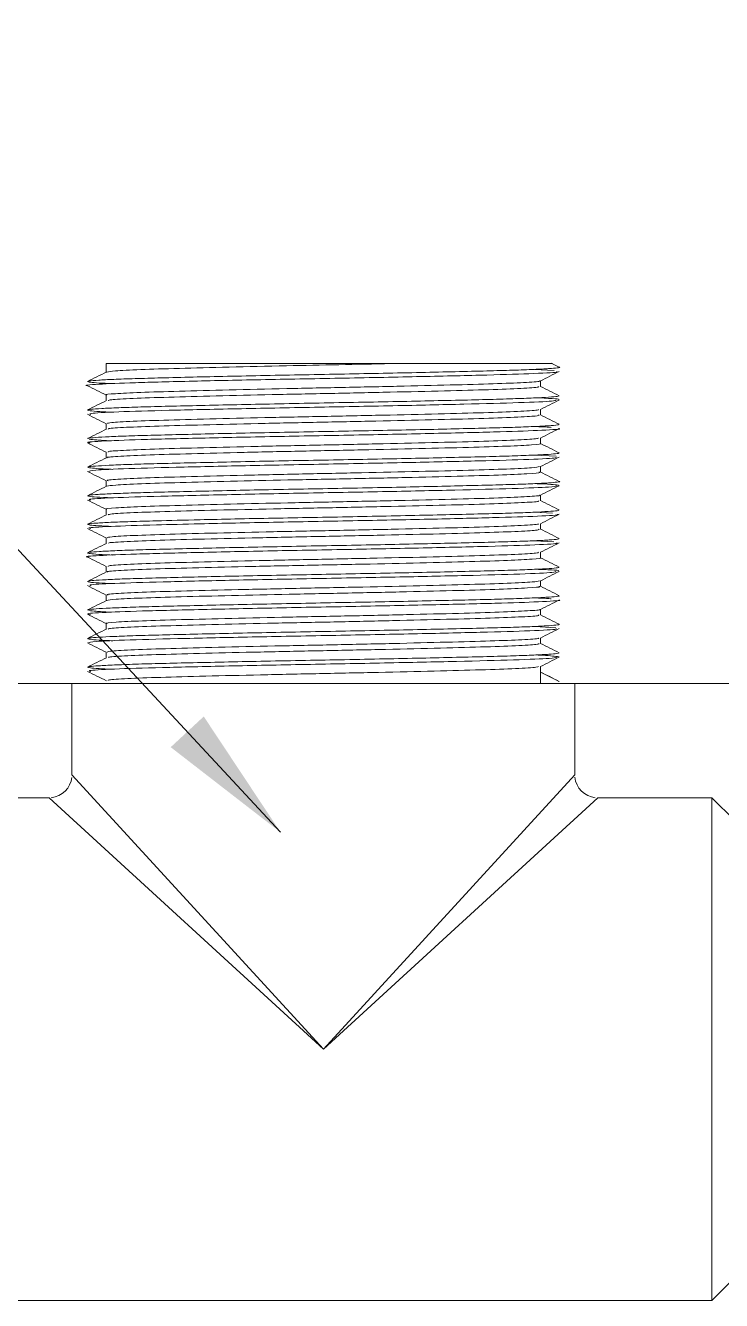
# Model space of a CAD drawing. Extents: x 14808 to 20058, y -13198 to -11680.
# Drawn here: x 15031.46 to 15046.69, y -12983.55 to -12955.66 of the extents above; entities that cross this region are included whole.
import ezdxf

# ---------------------------------------------------------------- set-up
doc = ezdxf.new("R2010")
doc.units = 0
doc.header["$LTSCALE"] = 7
doc.header["$MEASUREMENT"] = 0
doc.layers.get('0').update_dxf_attribs({"color": 2, "linetype": 'CONTINUOUS'})
doc.styles.add('GHS', font='romans', dxfattribs={"bigfont": 'ghs'})
doc.dimstyles.new('STANDARD$7', dxfattribs={"dimtxt": 3.5, "dimasz": 3, "dimexe": 1, "dimexo": 0.0625, "dimgap": 1, "dimtad": 1, "dimdec": 4, "dimzin": 0, "dimdsep": 46, "dimtxsty": 'GHS', "dimcen": 1, "dimclrt": 2, "dimadec": 0, "dimazin": 0, "dimtfac": 1, "dimtdec": 4, "dimtofl": 0, "dimtmove": 0, "dimatfit": 3, "dimfxl": 1, "dimtolj": 1, "dimtzin": 0, "dimarcsym": 0})

# ---------------------------------------------------------------- blocks, each defined once
blk = doc.blocks.new('A$C42703619')
at = {"color": 7, "linetype": 'Continuous', "lineweight": 15}
for p, q in [((78.875, 46.722), (78.875, 46.63)), ((78.875, 46.722), (81.988, 46.722)), ((83.56, 46.659), (83.775, 46.648)), ((83.83, 46.683), (83.741, 46.728)), ((83.625, 46.472), (83.625, 46.534)), ((78.875, 46.379), (78.875, 46.317)), ((83.625, 46.16), (83.625, 46.221)), ((78.875, 46.066), (78.875, 46.005)), ((83.625, 45.847), (83.625, 45.909)), ((78.875, 45.754), (78.875, 45.692)), ((83.562, 45.722), (83.797, 45.708)), ((83.625, 45.535), (83.625, 45.596)), ((78.875, 45.441), (78.875, 45.38)), ((83.625, 45.222), (83.625, 45.284)), ((78.875, 45.129), (78.875, 45.067)), ((83.556, 45.097), (83.756, 45.087)), ((83.625, 44.91), (83.625, 44.971)), ((78.875, 44.816), (78.875, 44.755)), ((83.56, 44.784), (83.771, 44.773)), ((83.625, 44.597), (83.625, 44.659)), ((78.875, 44.504), (78.875, 44.442)), ((83.625, 44.285), (83.625, 44.346)), ((78.875, 44.191), (78.875, 44.13)), ((83.625, 43.972), (83.625, 44.034)), ((78.875, 43.879), (78.875, 43.817)), ((83.561, 43.847), (83.794, 43.833)), ((83.625, 43.66), (83.625, 43.721)), ((78.875, 43.566), (78.875, 43.505)), ((83.625, 43.347), (83.625, 43.409)), ((83.625, 43.347), (83.83, 43.245)), ((83.625, 43.222), (83.625, 43.347)), ((34, 43.222), (78.5, 43.222)), ((78.5, 43.222), (78.5, 42.222)), ((78.5, 43.222), (81.25, 43.222)), ((81.25, 43.222), (84, 43.222)), ((84, 42.222), (84, 43.222)), ((84, 43.222), (102.75, 43.222)), ((78.25, 41.972), (77.5, 41.972)), ((85.5, 41.972), (84.25, 41.972)), ((85.75, 41.722), (85.5, 41.972)), ((85.5, 36.472), (85.5, 41.972)), ((85.5, 36.472), (85.708, 36.681)), ((77.5, 36.472), (85.5, 36.472))]:
    blk.add_line(p, q, dxfattribs=at)
at = {"color": 8, "linetype": 'Continuous', "lineweight": 15}
for p, q in [((78.5, 42.222), (81.25, 39.222)), ((81.25, 39.222), (84, 42.222)), ((81.25, 39.222), (78.25, 41.972)), ((84.25, 41.972), (81.25, 39.222))]:
    blk.add_line(p, q, dxfattribs=at)
at = {"color": 7, "linetype": 'Continuous', "lineweight": 15}
for centre, start, end in [((78.25, 42.222), 275.545, 354.0031), ((84.25, 42.222), 185.545, 264.0031)]:
    blk.add_arc(centre, 0.25, start, end, dxfattribs=at)
for points, knots in [([(83.799, 46.636), (83.805, 46.634), (83.831, 46.627), (83.582, 46.614), (83.075, 46.597), (82.339, 46.581), (81.487, 46.563), (80.606, 46.548), (79.8, 46.53), (79.149, 46.514), (78.768, 46.496), (78.615, 46.485), (78.674, 46.48), (78.676, 46.479)], [0, 0, 0, 0, 0.029888, 0.13729, 0.244699, 0.352102, 0.459508, 0.566914, 0.674318, 0.781726, 0.889128, 0.996537, 1, 1, 1, 1]), ([(78.877, 46.63), (78.842, 46.613), (78.774, 46.579), (78.705, 46.544), (78.67, 46.527)], [0, 0, 0, 0, 0.499987, 1, 1, 1, 1]), ([(78.68, 46.528), (78.683, 46.529), (78.689, 46.534), (78.782, 46.541), (78.948, 46.55), (79.181, 46.558), (79.474, 46.566), (79.815, 46.575), (80.199, 46.583), (80.61, 46.592), (81.043, 46.6), (81.478, 46.608), (81.911, 46.617), (82.32, 46.625), (82.703, 46.634), (83.042, 46.642), (83.332, 46.65), (83.561, 46.659), (83.728, 46.667), (83.814, 46.676), (83.846, 46.681), (83.828, 46.684), (83.828, 46.684)], [0, 0, 0, 0, 0.032611, 0.087084, 0.140023, 0.194496, 0.247436, 0.301911, 0.354849, 0.409322, 0.462263, 0.51674, 0.569676, 0.624148, 0.67709, 0.731567, 0.784504, 0.838976, 0.891915, 0.946389, 0.999329, 1, 1, 1, 1]), ([(78.883, 46.63), (78.903, 46.635), (78.946, 46.643), (79.228, 46.657), (79.656, 46.67), (80.208, 46.684), (80.814, 46.698), (81.426, 46.71), (81.8, 46.718), (81.988, 46.722)], [0, 0, 0, 0, 0.137573, 0.288609, 0.436364, 0.586045, 0.73688, 0.867424, 1, 1, 1, 1]), ([(83.738, 46.722), (83.742, 46.722), (83.789, 46.722), (83.602, 46.722), (83.176, 46.722), (82.592, 46.722), (82.16, 46.722), (81.988, 46.722)], [0, 0, 0, 0, 0.02995, 0.301206, 0.563896, 0.82665, 1, 1, 1, 1]), ([(83.623, 46.533), (83.657, 46.55), (83.726, 46.585), (83.795, 46.619), (83.83, 46.636)], [0, 0, 0, 0, 0.499987, 1, 1, 1, 1]), ([(78.67, 46.48), (78.705, 46.463), (78.773, 46.429), (78.841, 46.395), (78.875, 46.378)], [0, 0, 0, 0, 0.504705, 1, 1, 1, 1]), ([(78.945, 46.503), (78.908, 46.505), (78.805, 46.509), (78.706, 46.516), (78.682, 46.522), (78.671, 46.525)], [0, 0, 0, 0, 0.219329, 0.604085, 1, 1, 1, 1]), ([(78.88, 46.379), (78.879, 46.379), (78.849, 46.384), (78.96, 46.393), (79.222, 46.407), (79.658, 46.42), (80.208, 46.434), (80.839, 46.449), (81.5, 46.462), (82.144, 46.476), (82.717, 46.49), (83.185, 46.503), (83.489, 46.517), (83.631, 46.527), (83.614, 46.532), (83.611, 46.533)], [0, 0, 0, 0, 0.005766, 0.094569, 0.184591, 0.272657, 0.361871, 0.451772, 0.539643, 0.629189, 0.718888, 0.806715, 0.896511, 0.985925, 1, 1, 1, 1]), ([(78.896, 46.318), (78.902, 46.321), (78.918, 46.328), (79.147, 46.341), (79.538, 46.355), (80.065, 46.368), (80.679, 46.383), (81.338, 46.396), (81.991, 46.41), (82.586, 46.424), (83.082, 46.437), (83.432, 46.451), (83.615, 46.463), (83.606, 46.47), (83.603, 46.472)], [0, 0, 0, 0, 0.05983, 0.149836, 0.238474, 0.326976, 0.416994, 0.505204, 0.594159, 0.684105, 0.772035, 0.861367, 0.951157, 1, 1, 1, 1]), ([(83.83, 46.371), (83.795, 46.388), (83.727, 46.422), (83.659, 46.456), (83.625, 46.473)], [0, 0, 0, 0, 0.5047555, 1, 1, 1, 1]), ([(78.877, 46.318), (78.842, 46.301), (78.774, 46.266), (78.705, 46.232), (78.67, 46.215)], [0, 0, 0, 0, 0.4999874, 1, 1, 1, 1]), ([(78.676, 46.215), (78.684, 46.218), (78.701, 46.223), (78.817, 46.231), (78.998, 46.239), (79.247, 46.248), (79.551, 46.256), (79.905, 46.264), (80.295, 46.273), (80.715, 46.281), (81.147, 46.29), (81.585, 46.298), (82.01, 46.306), (82.417, 46.315), (82.788, 46.323), (83.118, 46.331), (83.392, 46.34), (83.608, 46.348), (83.753, 46.357), (83.83, 46.365), (83.824, 46.369), (83.822, 46.371)], [0, 0, 0, 0, 0.046363, 0.099296, 0.153764, 0.206701, 0.261173, 0.314106, 0.368573, 0.42151, 0.475982, 0.528915, 0.583384, 0.636318, 0.690787, 0.743723, 0.798194, 0.851127, 0.905595, 0.958532, 1, 1, 1, 1]), ([(83.795, 46.323), (83.789, 46.319), (83.773, 46.31), (83.418, 46.295), (82.816, 46.279), (82.025, 46.261), (81.15, 46.245), (80.286, 46.228), (79.528, 46.211), (78.976, 46.195), (78.676, 46.179), (78.697, 46.17), (78.705, 46.167)], [0, 0, 0, 0, 0.070376, 0.177806, 0.285241, 0.39267, 0.500105, 0.607535, 0.714968, 0.8224, 0.92983, 1, 1, 1, 1]), ([(83.568, 46.347), (83.582, 46.347), (83.758, 46.341), (83.849, 46.334), (83.822, 46.329), (83.821, 46.328)], [0, 0, 0, 0, 0.080164, 0.986236, 1, 1, 1, 1]), ([(83.623, 46.22), (83.657, 46.238), (83.726, 46.272), (83.795, 46.307), (83.83, 46.324)], [0, 0, 0, 0, 0.499987, 1, 1, 1, 1]), ([(78.94, 46.191), (78.892, 46.193), (78.782, 46.198), (78.687, 46.206), (78.676, 46.211), (78.67, 46.214)], [0, 0, 0, 0, 0.279887, 0.645085, 1, 1, 1, 1]), ([(78.888, 46.066), (78.894, 46.07), (78.909, 46.078), (79.146, 46.091), (79.538, 46.105), (80.065, 46.118), (80.679, 46.133), (81.338, 46.146), (81.991, 46.16), (82.586, 46.174), (83.083, 46.187), (83.43, 46.201), (83.609, 46.212), (83.603, 46.219), (83.602, 46.22)], [0, 0, 0, 0, 0.072688, 0.16271, 0.251365, 0.339883, 0.429918, 0.518145, 0.607116, 0.697079, 0.785026, 0.874374, 0.964181, 1, 1, 1, 1]), ([(78.67, 46.168), (78.705, 46.15), (78.773, 46.116), (78.841, 46.082), (78.875, 46.065)], [0, 0, 0, 0, 0.504726, 1, 1, 1, 1]), ([(78.675, 45.903), (78.674, 45.903), (78.668, 45.906), (78.726, 45.912), (78.851, 45.92), (79.054, 45.929), (79.315, 45.937), (79.633, 45.945), (79.995, 45.954), (80.396, 45.962), (80.817, 45.971), (81.254, 45.979), (81.687, 45.987), (82.112, 45.996), (82.509, 46.004), (82.873, 46.013), (83.188, 46.021), (83.451, 46.029), (83.65, 46.038), (83.778, 46.047), (83.837, 46.053), (83.824, 46.058), (83.82, 46.059)], [0, 0, 0, 0, 0.00562, 0.058553, 0.11302, 0.165958, 0.22043, 0.273364, 0.327834, 0.380768, 0.435238, 0.488175, 0.542646, 0.59558, 0.650049, 0.702986, 0.757459, 0.810392, 0.86486, 0.917797, 0.97227, 1, 1, 1, 1]), ([(78.898, 46.006), (78.897, 46.007), (78.893, 46.014), (79.076, 46.025), (79.427, 46.039), (79.927, 46.052), (80.523, 46.067), (81.176, 46.08), (81.835, 46.094), (82.448, 46.108), (82.972, 46.121), (83.361, 46.135), (83.593, 46.148), (83.606, 46.156), (83.611, 46.16)], [0, 0, 0, 0, 0.0378145, 0.127647, 0.2169446, 0.30492, 0.3948961, 0.4838055, 0.5720828, 0.662119, 0.7505714, 0.8392905, 0.9293026, 1, 1, 1, 1]), ([(83.554, 46.034), (83.626, 46.032), (83.723, 46.028), (83.736, 46.025), (83.74, 46.024)], [0, 0, 0, 0, 0.74845, 1, 1, 1, 1]), ([(83.83, 46.058), (83.795, 46.076), (83.727, 46.11), (83.659, 46.144), (83.625, 46.161)], [0, 0, 0, 0, 0.504726, 1, 1, 1, 1]), ([(83.823, 46.011), (83.825, 46.011), (83.862, 46.005), (83.664, 45.993), (83.225, 45.976), (82.53, 45.96), (81.699, 45.942), (80.815, 45.927), (79.982, 45.909), (79.287, 45.893), (78.834, 45.876), (78.635, 45.863), (78.689, 45.856), (78.701, 45.854)], [0, 0, 0, 0, 0.004028, 0.111396, 0.218767, 0.326138, 0.433507, 0.54088, 0.648247, 0.755621, 0.862989, 0.970361, 1, 1, 1, 1]), ([(78.877, 46.005), (78.842, 45.988), (78.774, 45.954), (78.705, 45.919), (78.67, 45.902)], [0, 0, 0, 0, 0.499987, 1, 1, 1, 1]), ([(78.933, 45.878), (78.933, 45.878), (78.856, 45.881), (78.762, 45.887), (78.712, 45.893), (78.687, 45.895)], [0, 0, 0, 0, 0.005516, 0.509845, 1, 1, 1, 1]), ([(78.896, 45.754), (78.894, 45.756), (78.886, 45.763), (79.074, 45.775), (79.428, 45.789), (79.927, 45.802), (80.523, 45.817), (81.176, 45.83), (81.835, 45.844), (82.448, 45.858), (82.973, 45.871), (83.36, 45.885), (83.585, 45.898), (83.598, 45.905), (83.603, 45.908)], [0, 0, 0, 0, 0.050825, 0.140644, 0.229927, 0.317889, 0.407851, 0.496747, 0.58501, 0.675032, 0.763471, 0.852176, 0.942174, 1, 1, 1, 1]), ([(83.623, 45.908), (83.657, 45.925), (83.726, 45.96), (83.795, 45.994), (83.83, 46.011)], [0, 0, 0, 0, 0.499987, 1, 1, 1, 1]), ([(78.67, 45.855), (78.705, 45.838), (78.773, 45.804), (78.841, 45.77), (78.875, 45.753)], [0, 0, 0, 0, 0.504753, 1, 1, 1, 1]), ([(78.89, 45.693), (78.888, 45.694), (78.871, 45.699), (79.016, 45.709), (79.324, 45.724), (79.794, 45.736), (80.37, 45.751), (81.014, 45.765), (81.676, 45.778), (82.305, 45.792), (82.853, 45.806), (83.286, 45.819), (83.543, 45.833), (83.652, 45.842), (83.623, 45.847), (83.621, 45.847)], [0, 0, 0, 0, 0.016051, 0.105508, 0.19527, 0.283093, 0.372823, 0.462324, 0.550211, 0.640133, 0.729291, 0.817394, 0.907424, 0.99616, 1, 1, 1, 1]), ([(83.83, 45.746), (83.795, 45.763), (83.727, 45.797), (83.659, 45.831), (83.625, 45.848)], [0, 0, 0, 0, 0.504698, 1, 1, 1, 1]), ([(78.877, 45.693), (78.842, 45.676), (78.774, 45.641), (78.705, 45.607), (78.67, 45.59)], [0, 0, 0, 0, 0.499987, 1, 1, 1, 1]), ([(78.679, 45.59), (78.679, 45.591), (78.677, 45.595), (78.749, 45.601), (78.895, 45.61), (79.111, 45.619), (79.388, 45.627), (79.716, 45.635), (80.09, 45.643), (80.494, 45.652), (80.923, 45.661), (81.358, 45.668), (81.793, 45.677), (82.209, 45.685), (82.602, 45.694), (82.952, 45.702), (83.258, 45.71), (83.504, 45.719), (83.689, 45.727), (83.797, 45.736), (83.841, 45.742), (83.825, 45.746), (83.821, 45.746)], [0, 0, 0, 0, 0.017808, 0.072279, 0.125215, 0.179686, 0.232624, 0.287097, 0.340032, 0.394501, 0.447441, 0.501915, 0.554849, 0.609318, 0.662256, 0.716729, 0.769665, 0.824136, 0.877072, 0.931543, 0.984481, 1, 1, 1, 1]), ([(83.793, 45.698), (83.797, 45.696), (83.811, 45.688), (83.528, 45.674), (82.984, 45.658), (82.227, 45.641), (81.364, 45.624), (80.488, 45.608), (79.697, 45.59), (79.087, 45.574), (78.709, 45.557), (78.693, 45.547), (78.685, 45.542)], [0, 0, 0, 0, 0.044629, 0.152051, 0.25948, 0.366903, 0.474329, 0.581754, 0.689178, 0.796606, 0.904028, 1, 1, 1, 1]), ([(83.623, 45.595), (83.657, 45.613), (83.726, 45.647), (83.795, 45.682), (83.83, 45.699)], [0, 0, 0, 0, 0.4999874, 1, 1, 1, 1]), ([(78.67, 45.543), (78.705, 45.525), (78.773, 45.491), (78.841, 45.457), (78.875, 45.44)], [0, 0, 0, 0, 0.504718, 1, 1, 1, 1]), ([(78.945, 45.565), (78.924, 45.566), (78.833, 45.57), (78.733, 45.577), (78.696, 45.582), (78.677, 45.585)], [0, 0, 0, 0, 0.128599, 0.558072, 1, 1, 1, 1]), ([(78.881, 45.38), (78.903, 45.385), (78.948, 45.394), (79.236, 45.408), (79.667, 45.421), (80.222, 45.435), (80.853, 45.449), (81.515, 45.462), (82.157, 45.476), (82.729, 45.49), (83.193, 45.503), (83.497, 45.517), (83.636, 45.528), (83.612, 45.534), (83.607, 45.535)], [0, 0, 0, 0, 0.0839417, 0.1739062, 0.2618906, 0.3511125, 0.4409452, 0.5287567, 0.6182983, 0.7079163, 0.7957061, 0.8854859, 0.9748073, 1, 1, 1, 1]), ([(78.895, 45.441), (78.889, 45.442), (78.867, 45.448), (79.013, 45.459), (79.325, 45.474), (79.794, 45.486), (80.37, 45.501), (81.014, 45.515), (81.676, 45.528), (82.305, 45.542), (82.855, 45.556), (83.28, 45.569), (83.557, 45.583), (83.597, 45.591), (83.615, 45.595)], [0, 0, 0, 0, 0.029113, 0.118527, 0.208247, 0.296027, 0.385715, 0.475173, 0.563019, 0.652897, 0.742013, 0.830074, 0.920061, 1, 1, 1, 1]), ([(83.83, 45.433), (83.795, 45.451), (83.727, 45.485), (83.659, 45.519), (83.625, 45.536)], [0, 0, 0, 0, 0.504727, 1, 1, 1, 1]), ([(78.877, 45.38), (78.842, 45.363), (78.774, 45.329), (78.705, 45.294), (78.67, 45.277)], [0, 0, 0, 0, 0.499987, 1, 1, 1, 1]), ([(78.681, 45.278), (78.683, 45.279), (78.688, 45.284), (78.779, 45.291), (78.94, 45.3), (79.173, 45.308), (79.461, 45.316), (79.804, 45.324), (80.184, 45.333), (80.598, 45.342), (81.026, 45.35), (81.465, 45.358), (81.894, 45.366), (82.308, 45.375), (82.689, 45.384), (83.032, 45.392), (83.322, 45.4), (83.555, 45.408), (83.722, 45.417), (83.813, 45.426), (83.846, 45.431), (83.828, 45.434), (83.827, 45.434)], [0, 0, 0, 0, 0.031469, 0.084407, 0.138881, 0.191824, 0.246303, 0.29924, 0.353713, 0.406655, 0.461131, 0.514072, 0.568547, 0.621487, 0.675961, 0.728903, 0.783381, 0.836319, 0.890793, 0.943736, 0.998214, 1, 1, 1, 1]), ([(83.804, 45.386), (83.787, 45.381), (83.749, 45.371), (83.349, 45.355), (82.715, 45.339), (81.908, 45.321), (81.028, 45.306), (80.174, 45.288), (79.437, 45.271), (78.919, 45.255), (78.66, 45.24), (78.696, 45.232), (78.708, 45.229)], [0, 0, 0, 0, 0.085194, 0.192614, 0.300037, 0.407456, 0.514881, 0.6223, 0.729723, 0.837143, 0.944563, 1, 1, 1, 1]), ([(83.562, 45.409), (83.595, 45.408), (83.784, 45.401), (83.809, 45.395), (83.829, 45.389)], [0, 0, 0, 0, 0.17507, 1, 1, 1, 1]), ([(83.623, 45.283), (83.657, 45.3), (83.726, 45.335), (83.795, 45.369), (83.83, 45.386)], [0, 0, 0, 0, 0.499987, 1, 1, 1, 1]), ([(78.67, 45.23), (78.705, 45.213), (78.773, 45.179), (78.841, 45.145), (78.875, 45.128)], [0, 0, 0, 0, 0.504729, 1, 1, 1, 1]), ([(78.934, 45.254), (78.903, 45.255), (78.805, 45.259), (78.709, 45.266), (78.684, 45.272), (78.671, 45.274)], [0, 0, 0, 0, 0.185439, 0.598531, 1, 1, 1, 1]), ([(78.882, 45.129), (78.88, 45.129), (78.851, 45.134), (78.964, 45.143), (79.23, 45.158), (79.669, 45.171), (80.221, 45.185), (80.853, 45.199), (81.515, 45.212), (82.157, 45.226), (82.729, 45.24), (83.194, 45.253), (83.494, 45.267), (83.633, 45.277), (83.615, 45.282), (83.613, 45.283)], [0, 0, 0, 0, 0.007696, 0.096569, 0.186584, 0.274618, 0.363891, 0.453774, 0.541636, 0.631228, 0.720896, 0.808736, 0.898567, 0.987939, 1, 1, 1, 1]), ([(78.895, 45.068), (78.903, 45.071), (78.92, 45.079), (79.154, 45.092), (79.548, 45.105), (80.078, 45.119), (80.694, 45.133), (81.353, 45.146), (82.005, 45.16), (82.598, 45.174), (83.092, 45.187), (83.438, 45.201), (83.617, 45.213), (83.607, 45.22), (83.603, 45.222)], [0, 0, 0, 0, 0.06182, 0.151833, 0.240404, 0.328974, 0.418987, 0.507149, 0.596163, 0.686092, 0.773995, 0.863375, 0.953137, 1, 1, 1, 1]), ([(83.83, 45.121), (83.795, 45.138), (83.727, 45.172), (83.659, 45.206), (83.625, 45.223)], [0, 0, 0, 0, 0.504711, 1, 1, 1, 1]), ([(78.877, 45.068), (78.842, 45.051), (78.774, 45.016), (78.705, 44.982), (78.67, 44.965)], [0, 0, 0, 0, 0.499987, 1, 1, 1, 1]), ([(78.681, 44.965), (78.681, 44.966), (78.681, 44.97), (78.76, 44.977), (78.911, 44.986), (79.134, 44.994), (79.451, 45.003), (79.842, 45.013), (80.282, 45.023), (80.698, 45.031), (81.133, 45.039), (81.568, 45.047), (81.997, 45.056), (82.402, 45.065), (82.777, 45.073), (83.106, 45.081), (83.384, 45.089), (83.601, 45.098), (83.75, 45.107), (83.83, 45.115), (83.825, 45.119), (83.823, 45.121)], [0, 0, 0, 0, 0.02329, 0.076231, 0.130707, 0.183657, 0.238143, 0.312945, 0.365889, 0.420369, 0.473314, 0.527795, 0.580736, 0.635212, 0.688158, 0.74264, 0.79558, 0.850056, 0.903, 0.957479, 1, 1, 1, 1]), ([(83.807, 45.073), (83.812, 45.072), (83.844, 45.066), (83.62, 45.053), (83.14, 45.037), (82.422, 45.02), (81.578, 45.003), (80.695, 44.987), (79.958, 44.971), (79.338, 44.956), (78.89, 44.941), (78.652, 44.927), (78.695, 44.919), (78.708, 44.917)], [0, 0, 0, 0, 0.01885, 0.126212, 0.233579, 0.340942, 0.448307, 0.555674, 0.663041, 0.738077, 0.845448, 0.952812, 1, 1, 1, 1]), ([(83.623, 44.97), (83.657, 44.988), (83.726, 45.022), (83.795, 45.057), (83.83, 45.074)], [0, 0, 0, 0, 0.499987, 1, 1, 1, 1]), ([(78.67, 44.918), (78.705, 44.9), (78.773, 44.866), (78.841, 44.832), (78.875, 44.815)], [0, 0, 0, 0, 0.5046957, 1, 1, 1, 1]), ([(78.929, 44.941), (78.909, 44.942), (78.819, 44.946), (78.724, 44.952), (78.691, 44.958), (78.674, 44.961)], [0, 0, 0, 0, 0.12393, 0.568213, 1, 1, 1, 1]), ([(78.886, 44.816), (78.894, 44.82), (78.911, 44.828), (79.153, 44.842), (79.549, 44.855), (80.078, 44.869), (80.694, 44.883), (81.353, 44.896), (82.005, 44.91), (82.598, 44.924), (83.092, 44.937), (83.436, 44.951), (83.611, 44.963), (83.604, 44.969), (83.602, 44.97)], [0, 0, 0, 0, 0.074675, 0.164703, 0.253288, 0.341872, 0.4319, 0.520076, 0.609105, 0.699049, 0.786966, 0.876361, 0.966137, 1, 1, 1, 1]), ([(78.679, 44.653), (78.683, 44.655), (78.692, 44.659), (78.789, 44.667), (78.959, 44.675), (79.195, 44.684), (79.491, 44.692), (79.834, 44.7), (80.221, 44.709), (80.633, 44.717), (81.066, 44.726), (81.501, 44.734), (81.933, 44.742), (82.341, 44.751), (82.722, 44.759), (83.058, 44.768), (83.346, 44.776), (83.572, 44.784), (83.732, 44.793), (83.825, 44.801), (83.826, 44.806), (83.827, 44.809)], [0, 0, 0, 0, 0.035504, 0.089973, 0.142909, 0.197379, 0.250316, 0.304787, 0.357722, 0.412192, 0.46513, 0.519603, 0.572537, 0.627006, 0.679944, 0.734418, 0.787352, 0.841821, 0.894757, 0.949227, 1, 1, 1, 1]), ([(78.899, 44.756), (78.898, 44.758), (78.895, 44.764), (79.082, 44.776), (79.437, 44.79), (79.939, 44.803), (80.537, 44.817), (81.191, 44.831), (81.849, 44.844), (82.461, 44.858), (82.983, 44.872), (83.368, 44.885), (83.595, 44.898), (83.606, 44.906), (83.61, 44.91)], [0, 0, 0, 0, 0.039864, 0.129715, 0.218955, 0.306958, 0.396941, 0.485782, 0.574108, 0.664139, 0.752524, 0.841301, 0.931296, 1, 1, 1, 1]), ([(83.83, 44.808), (83.795, 44.826), (83.727, 44.86), (83.659, 44.894), (83.625, 44.911)], [0, 0, 0, 0, 0.504739, 1, 1, 1, 1]), ([(83.801, 44.761), (83.806, 44.759), (83.834, 44.753), (83.592, 44.739), (83.092, 44.723), (82.361, 44.706), (81.51, 44.689), (80.629, 44.673), (79.82, 44.655), (79.163, 44.639), (78.774, 44.622), (78.617, 44.611), (78.676, 44.605), (78.68, 44.604)], [0, 0, 0, 0, 0.027035, 0.134428, 0.241829, 0.349225, 0.456622, 0.564021, 0.671416, 0.778817, 0.88621, 0.993611, 1, 1, 1, 1]), ([(78.877, 44.755), (78.842, 44.738), (78.774, 44.704), (78.705, 44.669), (78.67, 44.652)], [0, 0, 0, 0, 0.4999874, 1, 1, 1, 1]), ([(78.944, 44.628), (78.904, 44.63), (78.8, 44.634), (78.701, 44.642), (78.681, 44.647), (78.67, 44.65)], [0, 0, 0, 0, 0.234629, 0.611844, 1, 1, 1, 1]), ([(78.896, 44.504), (78.894, 44.506), (78.888, 44.513), (79.08, 44.526), (79.437, 44.54), (79.939, 44.553), (80.537, 44.567), (81.191, 44.581), (81.849, 44.594), (82.461, 44.608), (82.983, 44.622), (83.367, 44.635), (83.587, 44.648), (83.598, 44.655), (83.603, 44.658)], [0, 0, 0, 0, 0.0528102, 0.1426582, 0.2318952, 0.3198946, 0.4098744, 0.498712, 0.5870348, 0.6770626, 0.7654437, 0.8542178, 0.9442096, 1, 1, 1, 1]), ([(83.623, 44.658), (83.657, 44.675), (83.726, 44.71), (83.795, 44.744), (83.83, 44.761)], [0, 0, 0, 0, 0.499987, 1, 1, 1, 1]), ([(78.67, 44.605), (78.705, 44.588), (78.773, 44.554), (78.841, 44.52), (78.875, 44.503)], [0, 0, 0, 0, 0.504725, 1, 1, 1, 1]), ([(78.891, 44.443), (78.889, 44.444), (78.873, 44.449), (79.021, 44.46), (79.333, 44.474), (79.806, 44.487), (80.384, 44.501), (81.029, 44.515), (81.69, 44.528), (82.319, 44.542), (82.864, 44.556), (83.294, 44.569), (83.547, 44.584), (83.653, 44.593), (83.624, 44.597), (83.623, 44.597)], [0, 0, 0, 0, 0.018018, 0.107517, 0.197246, 0.285067, 0.374828, 0.464283, 0.552191, 0.642131, 0.731232, 0.819377, 0.909414, 0.998082, 1, 1, 1, 1]), ([(83.83, 44.496), (83.795, 44.513), (83.727, 44.547), (83.659, 44.581), (83.625, 44.598)], [0, 0, 0, 0, 0.504721, 1, 1, 1, 1]), ([(78.877, 44.443), (78.842, 44.426), (78.774, 44.391), (78.705, 44.357), (78.67, 44.34)], [0, 0, 0, 0, 0.499987, 1, 1, 1, 1]), ([(78.675, 44.34), (78.684, 44.343), (78.704, 44.348), (78.824, 44.356), (79.01, 44.365), (79.262, 44.373), (79.568, 44.381), (79.925, 44.39), (80.317, 44.398), (80.738, 44.407), (81.17, 44.415), (81.608, 44.423), (82.032, 44.432), (82.438, 44.44), (82.806, 44.449), (83.134, 44.457), (83.405, 44.465), (83.618, 44.474), (83.759, 44.482), (83.832, 44.49), (83.824, 44.495), (83.821, 44.496)], [0, 0, 0, 0, 0.04921, 0.102146, 0.156617, 0.209556, 0.264031, 0.316966, 0.371436, 0.424375, 0.47885, 0.531785, 0.586256, 0.639193, 0.693665, 0.746603, 0.801076, 0.854011, 0.908482, 0.961422, 1, 1, 1, 1]), ([(83.794, 44.448), (83.79, 44.445), (83.777, 44.436), (83.431, 44.42), (82.835, 44.404), (82.048, 44.387), (81.174, 44.371), (80.308, 44.354), (79.546, 44.336), (78.987, 44.32), (78.68, 44.305), (78.697, 44.296), (78.703, 44.292)], [0, 0, 0, 0, 0.067583, 0.175006, 0.282434, 0.389854, 0.497283, 0.604705, 0.71213, 0.819555, 0.926978, 1, 1, 1, 1]), ([(83.569, 44.472), (83.58, 44.472), (83.754, 44.466), (83.844, 44.46), (83.82, 44.454), (83.82, 44.454)], [0, 0, 0, 0, 0.061613, 0.991677, 1, 1, 1, 1]), ([(83.623, 44.345), (83.657, 44.363), (83.726, 44.397), (83.795, 44.432), (83.83, 44.449)], [0, 0, 0, 0, 0.499987, 1, 1, 1, 1]), ([(78.94, 44.316), (78.889, 44.318), (78.777, 44.323), (78.683, 44.331), (78.675, 44.337), (78.67, 44.339)], [0, 0, 0, 0, 0.295594, 0.652827, 1, 1, 1, 1]), ([(78.67, 44.293), (78.705, 44.275), (78.773, 44.241), (78.841, 44.207), (78.875, 44.19)], [0, 0, 0, 0, 0.504744, 1, 1, 1, 1]), ([(78.88, 44.13), (78.903, 44.135), (78.951, 44.144), (79.244, 44.158), (79.678, 44.171), (80.235, 44.185), (80.868, 44.199), (81.53, 44.212), (82.171, 44.226), (82.741, 44.24), (83.202, 44.253), (83.501, 44.268), (83.638, 44.278), (83.613, 44.284), (83.608, 44.285)], [0, 0, 0, 0, 0.0860183, 0.1759617, 0.263905, 0.3531702, 0.44297, 0.530762, 0.6203353, 0.7099086, 0.7977005, 0.8875003, 0.9767655, 1, 1, 1, 1]), ([(78.895, 44.191), (78.89, 44.193), (78.869, 44.199), (79.018, 44.21), (79.334, 44.224), (79.806, 44.237), (80.384, 44.251), (81.029, 44.265), (81.691, 44.278), (82.318, 44.292), (82.866, 44.306), (83.287, 44.319), (83.56, 44.333), (83.597, 44.341), (83.614, 44.345)], [0, 0, 0, 0, 0.031076, 0.120533, 0.210219, 0.297998, 0.387717, 0.47713, 0.564996, 0.654894, 0.743953, 0.832056, 0.92205, 1, 1, 1, 1]), ([(83.83, 44.183), (83.795, 44.201), (83.727, 44.235), (83.659, 44.269), (83.625, 44.286)], [0, 0, 0, 0, 0.504753, 1, 1, 1, 1]), ([(83.827, 44.136), (83.827, 44.136), (83.865, 44.13), (83.672, 44.119), (83.241, 44.102), (82.55, 44.086), (81.722, 44.068), (80.838, 44.052), (80.003, 44.034), (79.303, 44.018), (78.843, 44.001), (78.638, 43.988), (78.69, 43.981), (78.702, 43.979)], [0, 0, 0, 0, 0.001142, 0.10852, 0.215901, 0.323281, 0.43066, 0.538043, 0.64542, 0.752803, 0.860181, 0.967562, 1, 1, 1, 1]), ([(78.877, 44.13), (78.842, 44.113), (78.774, 44.079), (78.705, 44.044), (78.67, 44.027)], [0, 0, 0, 0, 0.4999874, 1, 1, 1, 1]), ([(78.676, 44.028), (78.676, 44.028), (78.67, 44.031), (78.731, 44.037), (78.861, 44.046), (79.066, 44.054), (79.33, 44.063), (79.652, 44.071), (80.015, 44.079), (80.418, 44.088), (80.84, 44.096), (81.277, 44.105), (81.71, 44.113), (82.134, 44.121), (82.529, 44.13), (82.891, 44.138), (83.204, 44.146), (83.463, 44.155), (83.658, 44.163), (83.783, 44.172), (83.838, 44.179), (83.824, 44.183), (83.82, 44.184)], [0, 0, 0, 0, 0.00851, 0.061439, 0.115902, 0.168835, 0.223304, 0.276234, 0.330699, 0.38363, 0.438095, 0.491028, 0.545495, 0.598425, 0.652889, 0.705823, 0.760292, 0.813221, 0.867684, 0.920618, 0.975086, 1, 1, 1, 1]), ([(83.554, 44.159), (83.621, 44.157), (83.725, 44.153), (83.738, 44.15), (83.743, 44.148)], [0, 0, 0, 0, 0.644059, 1, 1, 1, 1]), ([(83.623, 44.033), (83.657, 44.05), (83.726, 44.085), (83.795, 44.119), (83.83, 44.136)], [0, 0, 0, 0, 0.499987, 1, 1, 1, 1]), ([(78.67, 43.98), (78.705, 43.963), (78.773, 43.929), (78.841, 43.895), (78.875, 43.878)], [0, 0, 0, 0, 0.50471, 1, 1, 1, 1]), ([(78.933, 44.003), (78.929, 44.003), (78.85, 44.006), (78.756, 44.012), (78.708, 44.018), (78.685, 44.021)], [0, 0, 0, 0, 0.026842, 0.520357, 1, 1, 1, 1]), ([(78.884, 43.879), (78.881, 43.879), (78.852, 43.884), (78.968, 43.894), (79.239, 43.908), (79.68, 43.921), (80.235, 43.935), (80.868, 43.949), (81.53, 43.962), (82.171, 43.976), (82.741, 43.99), (83.202, 44.003), (83.499, 44.018), (83.635, 44.027), (83.616, 44.032), (83.614, 44.033)], [0, 0, 0, 0, 0.0096286, 0.098561, 0.1885603, 0.2765583, 0.365879, 0.4557346, 0.5435812, 0.6332102, 0.7228392, 0.8106857, 0.9005414, 0.989862, 1, 1, 1, 1]), ([(78.895, 43.818), (78.903, 43.821), (78.922, 43.829), (79.161, 43.842), (79.559, 43.855), (80.09, 43.869), (80.708, 43.883), (81.368, 43.896), (82.019, 43.91), (82.61, 43.925), (83.101, 43.938), (83.444, 43.952), (83.619, 43.963), (83.607, 43.97), (83.603, 43.972)], [0, 0, 0, 0, 0.063814, 0.153832, 0.242336, 0.330974, 0.420981, 0.509097, 0.598169, 0.68808, 0.775958, 0.865384, 0.955115, 1, 1, 1, 1]), ([(83.83, 43.871), (83.795, 43.888), (83.727, 43.922), (83.659, 43.956), (83.625, 43.973)], [0, 0, 0, 0, 0.504726, 1, 1, 1, 1]), ([(78.877, 43.818), (78.842, 43.801), (78.774, 43.766), (78.705, 43.732), (78.67, 43.715)], [0, 0, 0, 0, 0.499987, 1, 1, 1, 1]), ([(78.68, 43.715), (78.68, 43.716), (78.68, 43.72), (78.755, 43.727), (78.905, 43.735), (79.124, 43.744), (79.404, 43.752), (79.734, 43.76), (80.111, 43.769), (80.516, 43.777), (80.946, 43.786), (81.381, 43.794), (81.816, 43.802), (82.231, 43.811), (82.621, 43.82), (82.97, 43.828), (83.273, 43.836), (83.515, 43.844), (83.696, 43.853), (83.801, 43.861), (83.842, 43.868), (83.825, 43.871), (83.822, 43.871)], [0, 0, 0, 0, 0.020635, 0.075105, 0.128041, 0.182511, 0.235449, 0.289921, 0.342856, 0.397325, 0.450264, 0.504738, 0.557672, 0.61214, 0.665078, 0.719551, 0.772486, 0.826957, 0.879892, 0.934363, 0.9873, 1, 1, 1, 1]), ([(83.794, 43.823), (83.798, 43.821), (83.815, 43.814), (83.539, 43.799), (83.001, 43.783), (82.249, 43.766), (81.388, 43.749), (80.511, 43.733), (79.716, 43.715), (79.1, 43.7), (78.713, 43.682), (78.692, 43.672), (78.682, 43.667)], [0, 0, 0, 0, 0.041762, 0.149184, 0.256613, 0.364036, 0.471462, 0.578887, 0.686311, 0.793738, 0.90116, 1, 1, 1, 1]), ([(83.623, 43.72), (83.657, 43.738), (83.726, 43.772), (83.795, 43.807), (83.83, 43.824)], [0, 0, 0, 0, 0.499987, 1, 1, 1, 1]), ([(78.67, 43.668), (78.705, 43.65), (78.773, 43.616), (78.841, 43.582), (78.875, 43.565)], [0, 0, 0, 0, 0.504726, 1, 1, 1, 1]), ([(78.946, 43.69), (78.921, 43.691), (78.828, 43.695), (78.727, 43.702), (78.693, 43.708), (78.675, 43.71)], [0, 0, 0, 0, 0.147684, 0.567751, 1, 1, 1, 1]), ([(78.885, 43.566), (78.894, 43.57), (78.913, 43.578), (79.16, 43.592), (79.559, 43.605), (80.09, 43.619), (80.708, 43.633), (81.368, 43.646), (82.019, 43.66), (82.61, 43.675), (83.102, 43.688), (83.442, 43.701), (83.613, 43.713), (83.605, 43.719), (83.603, 43.72)], [0, 0, 0, 0, 0.076668, 0.166706, 0.255228, 0.343886, 0.433912, 0.522047, 0.611138, 0.701068, 0.788966, 0.878411, 0.968162, 1, 1, 1, 1]), ([(78.899, 43.506), (78.898, 43.508), (78.897, 43.514), (79.088, 43.526), (79.447, 43.54), (79.951, 43.553), (80.551, 43.567), (81.206, 43.581), (81.863, 43.594), (82.473, 43.609), (82.993, 43.622), (83.375, 43.635), (83.598, 43.649), (83.605, 43.656), (83.609, 43.66)], [0, 0, 0, 0, 0.041824, 0.131701, 0.220891, 0.308932, 0.398929, 0.487709, 0.576095, 0.666128, 0.754456, 0.843298, 0.933283, 1, 1, 1, 1]), ([(83.83, 43.558), (83.795, 43.576), (83.727, 43.61), (83.659, 43.644), (83.625, 43.661)], [0, 0, 0, 0, 0.504695, 1, 1, 1, 1]), ([(78.68, 43.403), (78.683, 43.404), (78.691, 43.409), (78.785, 43.416), (78.951, 43.425), (79.187, 43.434), (79.478, 43.442), (79.823, 43.45), (80.205, 43.458), (80.62, 43.467), (81.049, 43.475), (81.488, 43.483), (81.916, 43.492), (82.329, 43.5), (82.708, 43.509), (83.049, 43.517), (83.336, 43.525), (83.565, 43.534), (83.721, 43.542), (83.81, 43.55), (83.834, 43.555), (83.829, 43.558), (83.828, 43.559)], [0, 0, 0, 0, 0.034363, 0.0873, 0.141772, 0.194713, 0.24919, 0.302126, 0.356598, 0.409538, 0.464013, 0.516952, 0.571425, 0.624363, 0.678837, 0.731777, 0.786252, 0.83919, 0.893662, 0.940037, 0.987433, 1, 1, 1, 1]), ([(83.573, 43.535), (83.575, 43.535), (83.608, 43.534), (83.73, 43.527), (83.783, 43.52), (83.828, 43.514)], [0, 0, 0, 0, 0.008807, 0.175063, 1, 1, 1, 1]), ([(78.877, 43.505), (78.842, 43.488), (78.774, 43.454), (78.705, 43.419), (78.67, 43.402)], [0, 0, 0, 0, 0.499987, 1, 1, 1, 1]), ([(78.935, 43.378), (78.901, 43.38), (78.801, 43.384), (78.705, 43.392), (78.682, 43.397), (78.671, 43.4)], [0, 0, 0, 0, 0.205499, 0.608419, 1, 1, 1, 1]), ([(83.802, 43.511), (83.788, 43.506), (83.754, 43.497), (83.363, 43.48), (82.735, 43.465), (81.93, 43.447), (81.051, 43.431), (80.195, 43.414), (79.454, 43.397), (78.93, 43.381), (78.663, 43.366), (78.696, 43.357), (78.708, 43.354)], [0, 0, 0, 0, 0.0823809, 0.1897945, 0.2972113, 0.4046231, 0.5120413, 0.6194534, 0.7268695, 0.8342831, 0.9416969, 1, 1, 1, 1]), ([(78.896, 43.254), (78.894, 43.256), (78.89, 43.263), (79.086, 43.276), (79.447, 43.29), (79.951, 43.303), (80.552, 43.317), (81.206, 43.331), (81.863, 43.344), (82.473, 43.359), (82.993, 43.372), (83.374, 43.385), (83.589, 43.398), (83.599, 43.405), (83.602, 43.408)], [0, 0, 0, 0, 0.054793, 0.144664, 0.233847, 0.321882, 0.411872, 0.500645, 0.589025, 0.679051, 0.767372, 0.856209, 0.946187, 1, 1, 1, 1]), ([(83.623, 43.408), (83.657, 43.425), (83.726, 43.46), (83.795, 43.494), (83.83, 43.511)], [0, 0, 0, 0, 0.4999874, 1, 1, 1, 1]), ([(78.67, 43.355), (78.705, 43.338), (78.774, 43.303), (78.842, 43.269), (78.877, 43.252)], [0, 0, 0, 0, 0.500013, 1, 1, 1, 1]), ([(83.83, 43.246), (83.795, 43.263), (83.727, 43.297), (83.659, 43.331), (83.625, 43.348)], [0, 0, 0, 0, 0.5047315, 1, 1, 1, 1]), ([(83.83, 43.245), (83.83, 43.245), (83.83, 43.245), (83.824, 43.246), (83.818, 43.247)], [0, 0, 0, 0, 0.000156, 1, 1, 1, 1])]:
    blk.add_open_spline(points, degree=3, knots=knots, dxfattribs=at)

msp = doc.modelspace()

# ---------------------------------------------------------------- block references
at = {"xscale": 2, "yscale": 2, "zscale": 2}
msp.add_blockref('A$C42703619', (14875.481, -13056.499), dxfattribs=at)

# ---------------------------------------------------------------- leaders
msp.add_leader([(15037.044, -12973.31), (15020.653, -12955.657)], dimstyle='STANDARD$7', override={"dimtxt": 3, "dimexo": 0.3, "dimgap": 2, "dimtad": 0, "dimdec": 1, "dimzin": 8, "dimcen": 0, "dimclrd": 2, "dimclre": 2, "dimazin": 2, "dimtp": 0.1, "dimtfac": 0.5, "dimtdec": 1, "dimfxl": 2.5, "dimarcsym": 1})

doc.saveas('drawing.dxf')
